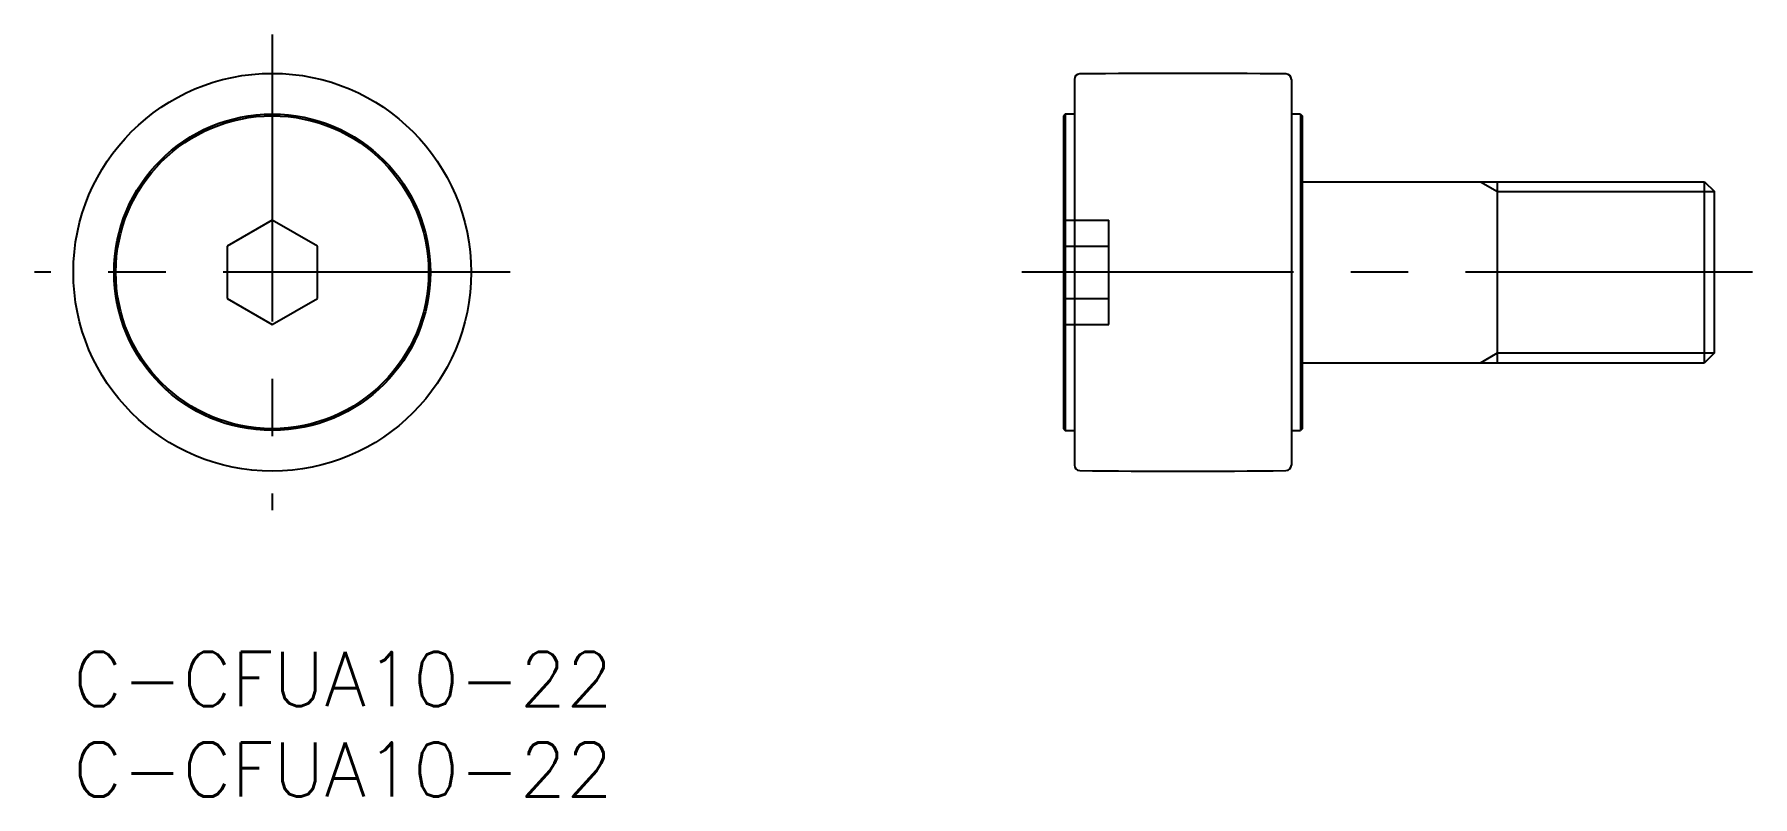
# Model space of a CAD drawing. Extents: x -2.2 to 92.9, y -8 to 34.2.
import ezdxf

# ---------------------------------------------------------------- set-up
doc = ezdxf.new("R2010")
doc.units = 0
doc.header["$LTSCALE"] = 0.5
doc.linetypes.add('CENTER', pattern=[50.8, 31.75, -6.35, 6.35, -6.35])
doc.linetypes.add('DASHED', pattern=[19.05, 12.7, -6.35])
for name, color, linetype in [('MSM_CENTER', 1, 'CENTER'), ('MSM_CONTINUOUS', 7, 'CONTINUOUS'), ('MSM_DASHED', 4, 'DASHED'), ('MSM_NARROW', 5, 'CONTINUOUS'), ('MSM_PART_NUMBER', 7, 'CONTINUOUS')]:
    doc.layers.add(name, color=color, linetype=linetype)
doc.styles.get("Standard").update_dxf_attribs({"font": 'txt.shx', "height": 3, "bigfont": 'bigfont.shx'})

# ---------------------------------------------------------------- blocks, each defined once
blk = doc.blocks.new('*U2')
at = {"layer": 'MSM_PART_NUMBER'}
blk.add_text('C-CFUA10-22', height=3, dxfattribs=at).set_placement((0, -3))
blk = doc.blocks.new('*U3')
at = {"layer": 'MSM_PART_NUMBER'}
blk.add_text('C-CFUA10-22', height=3, dxfattribs=at).set_placement((0, -8))

msp = doc.modelspace()

# ---------------------------------------------------------------- linework, layer by layer
at = {"layer": 'MSM_CENTER'}
for p, q in [((11, 34.156), (11, 7.844)), ((24.156, 21), (-2.156, 21)), ((92.879, 21), (52.457, 21))]:
    msp.add_line(p, q, dxfattribs=at)
at = {"layer": 'MSM_CONTINUOUS'}
for p, q in [((55.365, 31.667), (55.365, 10.333)), ((67.365, 31.667), (67.365, 10.333)), ((54.865, 29.75), (54.765, 29.65)), ((54.765, 29.65), (54.765, 12.35)), ((55.365, 29.75), (54.865, 29.75)), ((54.865, 29.75), (54.865, 12.25)), ((67.865, 29.75), (67.365, 29.75)), ((67.865, 29.75), (67.965, 29.65)), ((67.865, 29.75), (67.865, 12.25)), ((67.965, 29.65), (67.965, 12.35)), ((67.965, 26), (90.224, 26)), ((78.765, 16), (78.765, 26)), ((90.224, 16), (90.224, 26)), ((90.224, 26), (90.765, 25.458)), ((90.765, 16.541), (90.765, 25.458)), ((11, 23.887), (8.5, 22.443)), ((13.5, 22.443), (11, 23.887)), ((8.5, 22.443), (8.5, 19.557)), ((13.5, 19.557), (13.5, 22.443)), ((8.5, 19.557), (11, 18.113)), ((11, 18.113), (13.5, 19.557)), ((90.765, 16.541), (90.224, 16)), ((67.965, 16), (90.224, 16)), ((54.765, 12.35), (54.865, 12.25)), ((54.865, 12.25), (55.365, 12.25)), ((67.365, 12.25), (67.865, 12.25)), ((67.965, 12.35), (67.865, 12.25))]:
    msp.add_line(p, q, dxfattribs=at)
for radius in [11, 8.75, 8.65]:
    msp.add_circle((11, 21), radius, dxfattribs=at)
for centre, radius, start, end in [((55.665, 31.667), 0.3, 90.65358, 180), ((61.365, -468), 500, 89.34642, 90.65358), ((67.065, 31.667), 0.3, 0, 89.34642), ((55.665, 10.333), 0.3, 180, 269.34642), ((61.365, 510), 500, 269.34642, 270.65358), ((67.065, 10.333), 0.3, 270.65358, 0)]:
    msp.add_arc(centre, radius, start, end, dxfattribs=at)
at = {"layer": 'MSM_DASHED'}
for p, q in [((54.765, 23.887), (57.265, 23.887)), ((57.265, 18.113), (57.265, 23.887)), ((54.765, 22.443), (57.265, 22.443)), ((54.765, 19.557), (57.265, 19.557)), ((54.765, 18.113), (57.265, 18.113))]:
    msp.add_line(p, q, dxfattribs=at)
at = {"layer": 'MSM_NARROW'}
for p, q in [((77.827, 26), (78.765, 25.458)), ((78.765, 25.458), (90.765, 25.458)), ((77.827, 16), (78.765, 16.541)), ((78.765, 16.541), (90.765, 16.541))]:
    msp.add_line(p, q, dxfattribs=at)

# ---------------------------------------------------------------- block references
at = {"layer": 'MSM_CONTINUOUS'}
for name in ['*U2', '*U3']:
    msp.add_blockref(name, (0, 0), dxfattribs=at)

doc.saveas('drawing.dxf')
